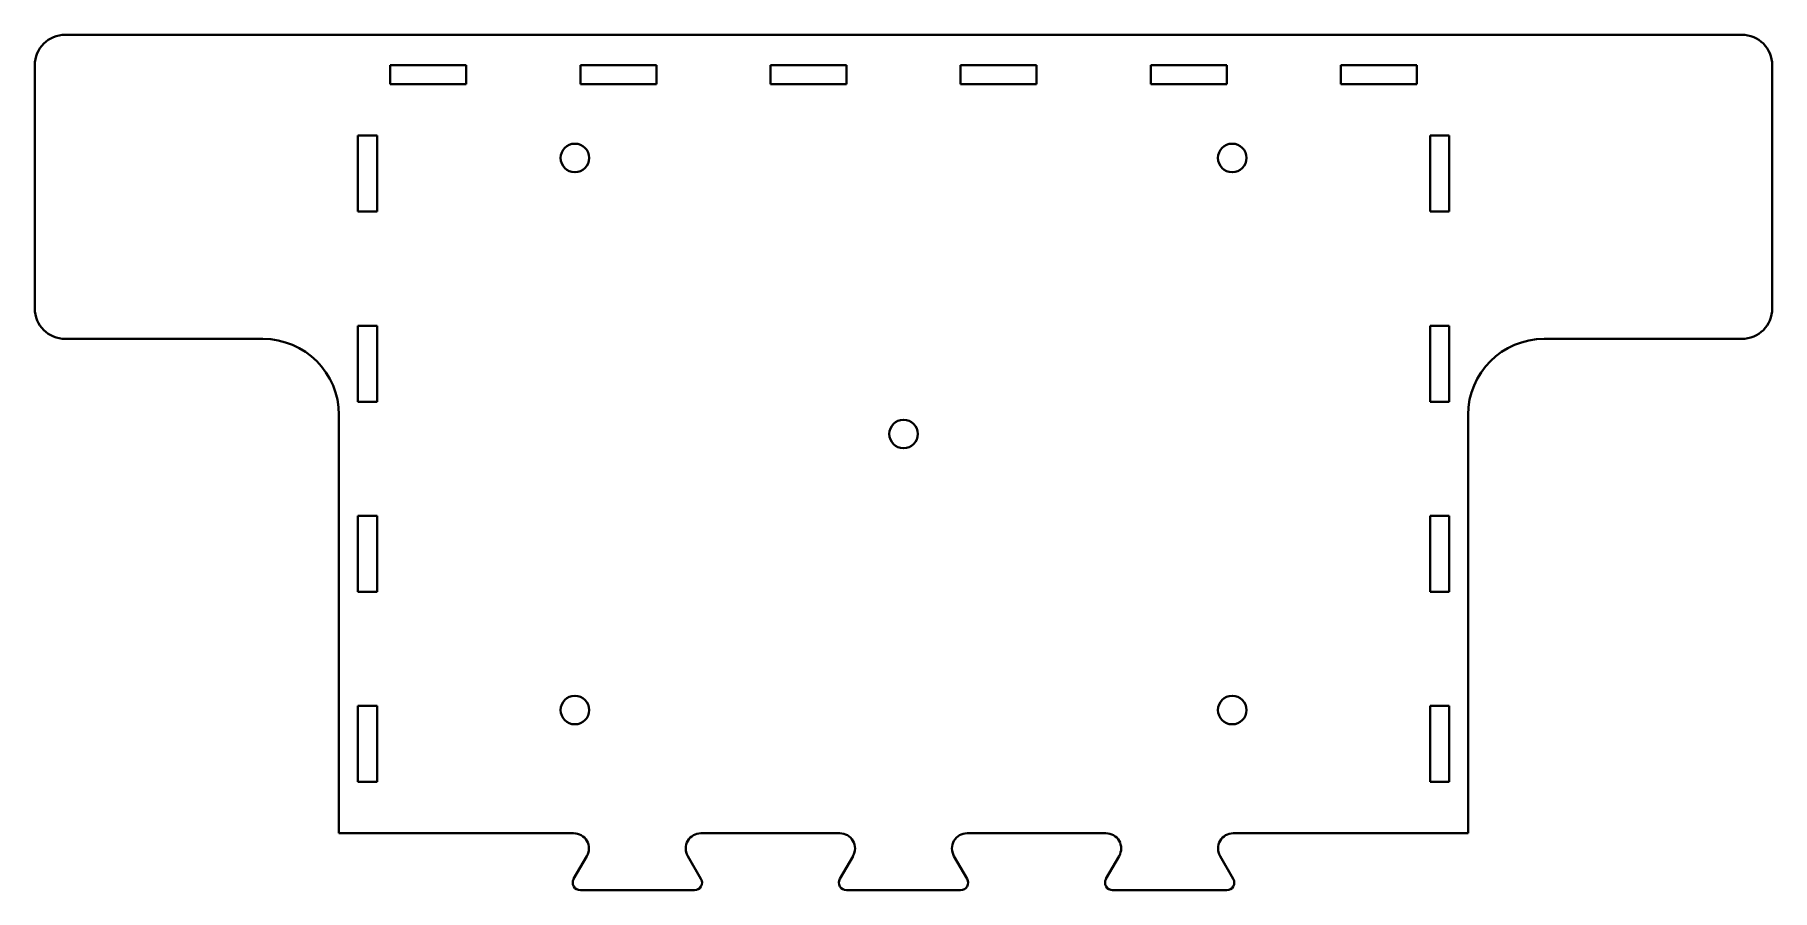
# Model space of a CAD drawing. Header units: inches. Extents: x -0.8 to 10.6, y 1.2 to 6.8.
import ezdxf

# ---------------------------------------------------------------- set-up
doc = ezdxf.new("R2010")
doc.units = ezdxf.units.IN
doc.header["$MEASUREMENT"] = 0
doc.layers.add('Visible', color=7, linetype='Continuous', lineweight=40)

msp = doc.modelspace()

# ---------------------------------------------------------------- linework, layer by layer
at = {"layer": 'Visible'}
for p, q in [((-0.615, 6.8), (10.409, 6.8)), ((-0.815, 6.6), (-0.815, 5)), ((1.522, 6.6), (1.522, 6.475)), ((1.522, 6.6), (2.022, 6.6)), ((2.022, 6.6), (2.022, 6.475)), ((2.772, 6.6), (2.772, 6.475)), ((2.772, 6.6), (3.272, 6.6)), ((3.272, 6.6), (3.272, 6.475)), ((4.022, 6.6), (4.022, 6.475)), ((4.022, 6.6), (4.522, 6.6)), ((4.522, 6.6), (4.522, 6.475)), ((5.272, 6.6), (5.272, 6.475)), ((5.272, 6.6), (5.772, 6.6)), ((5.772, 6.6), (5.772, 6.475)), ((6.522, 6.6), (6.522, 6.475)), ((6.522, 6.6), (7.022, 6.6)), ((7.022, 6.6), (7.022, 6.475)), ((7.772, 6.6), (7.772, 6.475)), ((7.772, 6.6), (8.272, 6.6)), ((8.272, 6.6), (8.272, 6.475)), ((10.609, 6.6), (10.609, 5)), ((1.522, 6.475), (2.022, 6.475)), ((2.772, 6.475), (3.272, 6.475)), ((4.022, 6.475), (4.522, 6.475)), ((5.272, 6.475), (5.772, 6.475)), ((6.522, 6.475), (7.022, 6.475)), ((7.772, 6.475), (8.272, 6.475)), ((1.31, 5.637), (1.31, 6.137)), ((1.435, 6.137), (1.31, 6.137)), ((1.435, 5.637), (1.435, 6.137)), ((8.359, 5.637), (8.359, 6.137)), ((8.484, 6.137), (8.359, 6.137)), ((8.484, 5.637), (8.484, 6.137)), ((1.435, 5.637), (1.31, 5.637)), ((8.484, 5.637), (8.359, 5.637)), ((0.685, 4.8), (-0.615, 4.8)), ((1.31, 4.387), (1.31, 4.887)), ((1.435, 4.887), (1.31, 4.887)), ((1.435, 4.387), (1.435, 4.887)), ((8.359, 4.387), (8.359, 4.887)), ((8.484, 4.887), (8.359, 4.887)), ((8.484, 4.387), (8.484, 4.887)), ((9.109, 4.8), (10.409, 4.8)), ((1.435, 4.387), (1.31, 4.387)), ((8.484, 4.387), (8.359, 4.387)), ((1.185, 1.55), (1.185, 4.3)), ((8.609, 4.3), (8.609, 1.55)), ((1.31, 3.137), (1.31, 3.637)), ((1.435, 3.637), (1.31, 3.637)), ((1.435, 3.137), (1.435, 3.637)), ((8.359, 3.137), (8.359, 3.637)), ((8.484, 3.637), (8.359, 3.637)), ((8.484, 3.137), (8.484, 3.637)), ((1.435, 3.137), (1.31, 3.137)), ((8.484, 3.137), (8.359, 3.137)), ((1.31, 1.887), (1.31, 2.387)), ((1.435, 2.387), (1.31, 2.387)), ((1.435, 1.887), (1.435, 2.387)), ((8.359, 1.887), (8.359, 2.387)), ((8.484, 2.387), (8.359, 2.387)), ((8.484, 1.887), (8.484, 2.387)), ((1.435, 1.887), (1.31, 1.887)), ((8.484, 1.887), (8.359, 1.887)), ((1.185, 1.55), (2.728, 1.55)), ((3.565, 1.55), (4.478, 1.55)), ((5.315, 1.55), (6.228, 1.55)), ((7.065, 1.55), (8.609, 1.55)), ((2.815, 1.4), (2.728, 1.25)), ((3.565, 1.25), (3.478, 1.4)), ((4.565, 1.4), (4.478, 1.25)), ((5.315, 1.25), (5.228, 1.4)), ((6.315, 1.4), (6.228, 1.25)), ((7.065, 1.25), (6.978, 1.4)), ((2.772, 1.175), (3.522, 1.175)), ((4.522, 1.175), (5.272, 1.175)), ((6.272, 1.175), (7.022, 1.175))]:
    msp.add_line(p, q, dxfattribs=at)
for centre in [(2.736, 5.99), (7.058, 5.99), (4.897, 4.175), (2.736, 2.36), (7.058, 2.36)]:
    msp.add_circle(centre, 0.0938, dxfattribs=at)
for centre, radius, start, end in [((-0.615, 6.6), 0.2, 90, 180), ((10.409, 6.6), 0.2, 0, 90), ((-0.615, 5), 0.2, 180, 270), ((10.409, 5), 0.2, 270, 0), ((0.685, 4.3), 0.5, 0, 90), ((9.109, 4.3), 0.5, 90, 180), ((2.728, 1.45), 0.1, 330, 90), ((3.565, 1.45), 0.1, 90, 210), ((4.478, 1.45), 0.1, 330, 90), ((5.315, 1.45), 0.1, 90, 210), ((6.228, 1.45), 0.1, 330, 90), ((7.065, 1.45), 0.1, 90, 210), ((2.772, 1.225), 0.05, 150, 270), ((3.522, 1.225), 0.05, 270, 30), ((4.522, 1.225), 0.05, 150, 270), ((5.272, 1.225), 0.05, 270, 30), ((6.272, 1.225), 0.05, 150, 270), ((7.022, 1.225), 0.05, 270, 30)]:
    msp.add_arc(centre, radius, start, end, dxfattribs=at)

doc.saveas('drawing.dxf')
